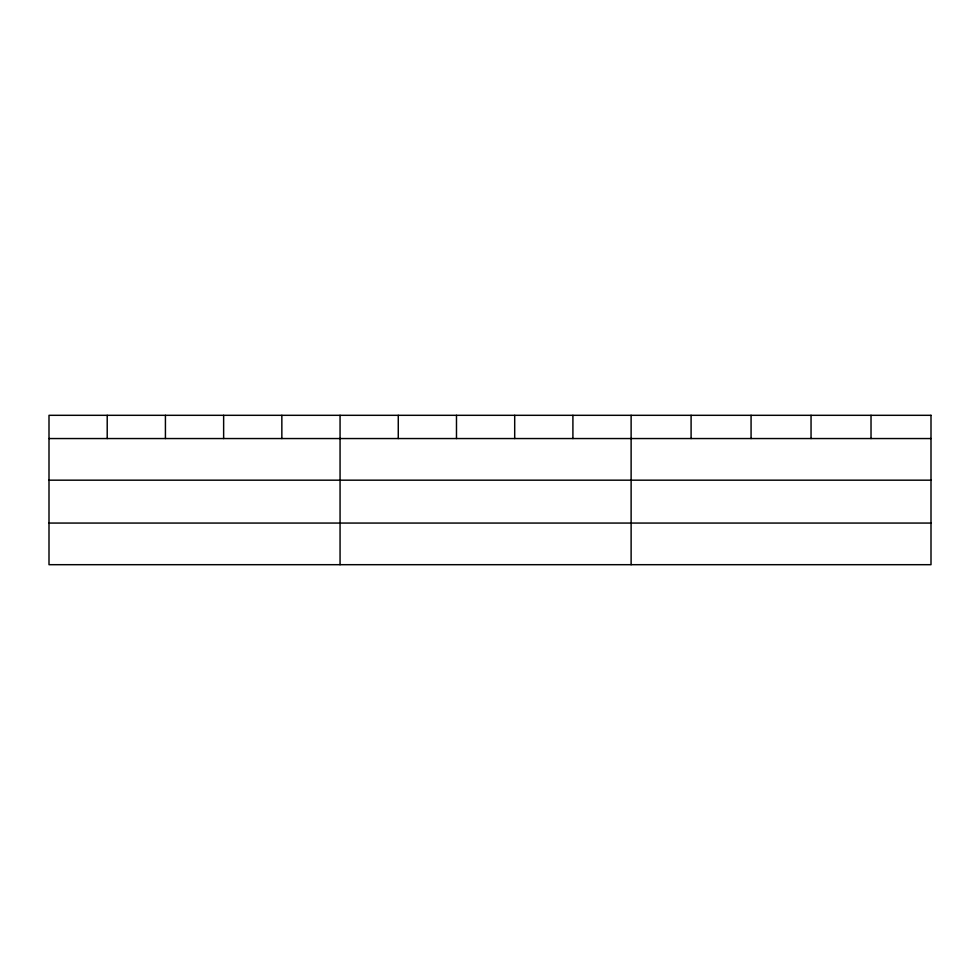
<?xml version="1.0" encoding="UTF-8"?>
<svg xmlns="http://www.w3.org/2000/svg" width="980" height="980" viewBox="0 0 980 980"><rect width="100%" height="100%" fill="white"/><g stroke="black" fill="none" stroke-linecap="round" stroke-linejoin="round"><path stroke-width="1.47" d="M49 438.55L931 438.55M49 480.176L931 480.176M49 523.063L931 523.063M871.024 415.312L871.024 438.55M811.048 415.312L811.048 438.55M751.072 415.312L751.072 438.55M691.096 415.312L691.096 438.55M631.12 415.312L631.12 564.688M572.908 415.312L572.908 438.55M514.696 415.312L514.696 438.55M456.484 415.312L456.484 438.55M398.272 415.312L398.272 438.55M340.06 415.312L340.06 564.688M281.848 415.312L281.848 438.55M223.636 415.312L223.636 438.55M165.424 415.312L165.424 438.55M107.212 415.312L107.212 438.55M931 415.312L49 415.312L49 564.688L931 564.688L931 415.312"/></g></svg>
